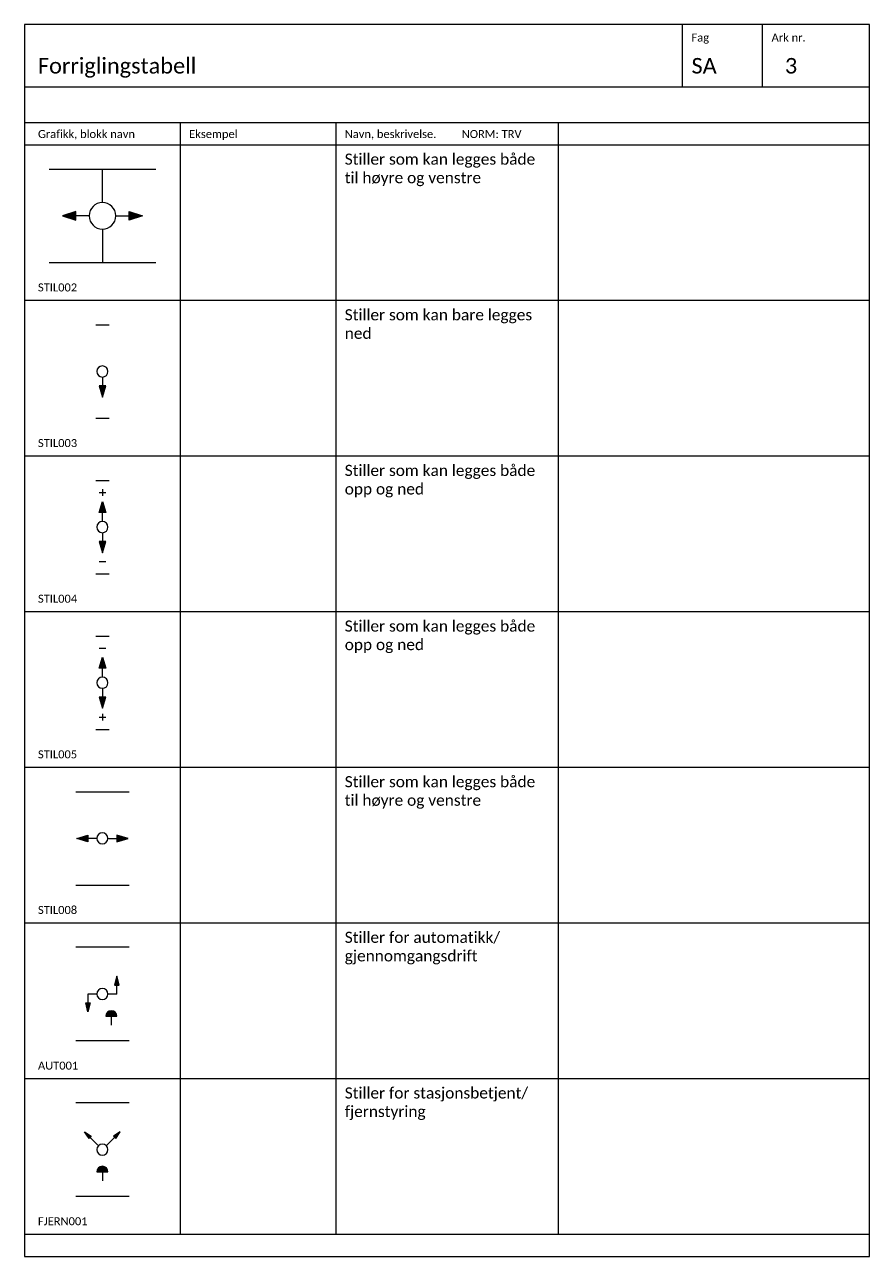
# Model space of a CAD drawing. Extents: x 0 to 610, y 0 to 277.
# Drawn here: x 420 to 610, y 0 to 277 of the extents above; entities that cross this region are included whole.
import ezdxf
from ezdxf.enums import TextEntityAlignment as Align

# ---------------------------------------------------------------- set-up
doc = ezdxf.new("R2010")
doc.units = 0
doc.layers.get('0').update_dxf_attribs({"color": 2})
for name, color, linetype in [('KOMP-TEKST25', 2, 'Continuous'), ('RAMME', 5, 'Continuous'), ('RAMME SYMBOLER', 4, 'Continuous'), ('RAMME TEKST', 7, 'Continuous'), ('Sig-komponenter', 2, 'Continuous')]:
    doc.layers.add(name, color=color, linetype=linetype)
doc.styles.add('Calibri', font='calibri.ttf')
doc.styles.add('ISO25', font='ISO', dxfattribs={"height": 2.5})

# ---------------------------------------------------------------- blocks, each defined once
blk = doc.blocks.new('AUT001')
at = {"linetype": 'ByBlock', "lineweight": -2}
h = blk.add_hatch(color=0, dxfattribs=at)
h.dxf.hatch_style = 1
h.paths.add_polyline_path([(8.75, 12.5), (9.75, 12.5), (9.25, 14.5)])
h = blk.add_hatch(color=0, dxfattribs=at)
h.dxf.hatch_style = 1
h.paths.add_polyline_path([(2.25, 8.5), (3.25, 8.5), (2.75, 6.5)])
h = blk.add_hatch(color=0, dxfattribs=at)
h.dxf.hatch_style = 1
edge = h.paths.add_edge_path()
edge.add_line((6.75, 5.5), (9.25, 5.5))
edge.add_arc((8, 5.5), 1.25, 0, 180)
at = {"color": 0, "linetype": 'ByBlock', "lineweight": -2}
for p, q in [((12, 21), (0, 21)), ((9.25, 14.25), (9.25, 14)), ((9.25, 12.5), (9.25, 14)), ((9.25, 14), (9.25, 13.75)), ((9.25, 13.75), (9, 12.75)), ((9, 12.75), (9.5, 12.75)), ((9.5, 12.75), (9.25, 13.75)), ((9.25, 10.5), (9.25, 12.5)), ((2.75, 10.5), (2.75, 8.5)), ((4.75, 10.5), (2.75, 10.5)), ((2.75, 8.5), (2.75, 7.25)), ((9.25, 10.5), (7.25, 10.5)), ((2.5, 8.25), (3, 8.25)), ((2.75, 7.25), (2.5, 8.25)), ((3, 8.25), (2.75, 7.25)), ((2.75, 7.25), (2.75, 6.75)), ((9.25, 5.5), (8, 5.5)), ((8, 5.5), (8, 3.5)), ((12, 0), (0, 0))]:
    blk.add_line(p, q, dxfattribs=at)
for points in [[(8.75, 12.5), (9.75, 12.5), (9.25, 14.5)], [(2.25, 8.5), (3.25, 8.5), (2.75, 6.5)]]:
    blk.add_lwpolyline(points, close=True, dxfattribs=at)
blk.add_lwpolyline([(6.75, 5.5), (9.25, 5.5, 1)], format="xyb", close=True, dxfattribs=at)
for centre, radius, start, end in [((6, 10.5), 1.25, 0, 180), ((6, 10.5), 1.25, 180, 0), ((8, 5.5), 1, 0, 180), ((8, 5.5), 0.75, 0, 180), ((8, 5.5), 0.5, 0, 180), ((8, 5.5), 0.315, 0, 180)]:
    blk.add_arc(centre, radius, start, end, dxfattribs=at)
blk = doc.blocks.new('FJERN001')
at = {"linetype": 'ByBlock', "lineweight": -2}
h = blk.add_hatch(color=0, dxfattribs=at)
h.dxf.hatch_style = 1
h.paths.add_polyline_path([(2, 14.5), (3.5, 13.5), (3, 13)])
h = blk.add_hatch(color=0, dxfattribs=at)
h.dxf.hatch_style = 1
h.paths.add_polyline_path([(9, 13), (10, 14.5), (8.5, 13.5)])
h = blk.add_hatch(color=0, dxfattribs=at)
h.dxf.hatch_style = 1
edge = h.paths.add_edge_path()
edge.add_line((4.75, 5.5), (7.25, 5.5))
edge.add_arc((6, 5.5), 1.25, 0, 180)
at = {"color": 0, "linetype": 'ByBlock', "lineweight": -2}
for p, q in [((12, 21), (0, 21)), ((5, 11.5), (2, 14.5)), ((2.5, 14), (3, 13.25)), ((3.25, 13.5), (2.5, 14)), ((7, 11.5), (10, 14.5)), ((9.5, 14), (8.75, 13.5)), ((9, 13.25), (9.5, 14)), ((3, 13.25), (3.25, 13.25)), ((3.25, 13.25), (3.25, 13.5)), ((8.75, 13.5), (8.75, 13.25)), ((8.75, 13.25), (9, 13.25)), ((5, 5.75), (7, 5.75)), ((5.25, 6), (6.75, 6)), ((6, 5.5), (6, 3.5)), ((12, 0), (0, 0))]:
    blk.add_line(p, q, dxfattribs=at)
for points in [[(2, 14.5), (3.5, 13.5), (3, 13)], [(9, 13), (10, 14.5), (8.5, 13.5)]]:
    blk.add_lwpolyline(points, close=True, dxfattribs=at)
blk.add_lwpolyline([(4.75, 5.5), (7.25, 5.5, 1)], format="xyb", close=True, dxfattribs=at)
for centre, radius, start, end in [((6, 10.5), 1.25, 0, 180), ((6, 10.5), 1.25, 180, 0), ((6, 5.75), 1, 0, 180), ((6, 5.5), 0.9, 33.7, 146.3)]:
    blk.add_arc(centre, radius, start, end, dxfattribs=at)
blk = doc.blocks.new('STIL002')
at = {"linetype": 'ByBlock', "lineweight": -2}
h = blk.add_hatch(color=0, dxfattribs=at)
h.dxf.hatch_style = 1
h.paths.add_polyline_path([(6, 9.5), (6, 11.5), (3, 10.5)])
h = blk.add_hatch(color=0, dxfattribs=at)
h.dxf.hatch_style = 1
h.paths.add_polyline_path([(21, 10.5), (18, 9.5), (18, 11.5)])
at = {"color": 0, "linetype": 'ByBlock', "lineweight": -2}
for points in [[(0, 21), (24, 21)], [(12, 13.5), (12, 21)], [(3.5, 10.5), (5.75, 11.25)], [(3.5, 10.5), (5.75, 11.25)], [(5.75, 11.25), (5.75, 9.75)], [(20.25, 10.5), (18.25, 11.25)], [(18.25, 11.25), (18.25, 9.75)], [(5.75, 9.75), (3.5, 10.5)], [(5.75, 10.5), (3.5, 10.5)], [(5.5, 11), (4, 10.5)], [(5.5, 10), (4.25, 10.5)], [(4.75, 10.5), (5.5, 10.75)], [(5.5, 10.25), (4.75, 10.5)], [(5.5, 11), (5.5, 10)], [(7.5, 10.5), (6, 10.5)], [(9, 10.5), (7.5, 10.5)], [(15, 10.5), (18, 10.5)], [(20.25, 10.5), (18.25, 10.5)], [(18.25, 9.75), (20.25, 10.5)], [(18.5, 11), (18.5, 10)], [(19.75, 10.5), (18.5, 11)], [(18.5, 10.75), (19.25, 10.5)], [(18.5, 10), (19.75, 10.5)], [(19.25, 10.5), (18.5, 10.25)], [(12, 7.5), (12, 0)], [(0, 0), (12, 0)], [(12, 0), (24, 0)]]:
    blk.add_lwpolyline(points, dxfattribs=at)
for points in [[(6, 9.5), (6, 11.5), (3, 10.5)], [(21, 10.5), (18, 9.5), (18, 11.5)]]:
    blk.add_lwpolyline(points, close=True, dxfattribs=at)
blk.add_lwpolyline([(15, 10.5, 1), (9, 10.5, 1), (15, 10.5, 1)], format="xyb", dxfattribs=at)
at = {"layer": 'KOMP-TEKST25', "linetype": 'ByBlock', "lineweight": -2, "style": 'ISO25'}
blk.add_attdef('T1', text='', height=2.5, dxfattribs=at).set_placement((12, 10.5), align=Align.MIDDLE)
blk = doc.blocks.new('STIL003')
at = {"linetype": 'ByBlock', "lineweight": -2}
h = blk.add_hatch(color=0, dxfattribs=at)
h.dxf.hatch_style = 1
h.paths.add_polyline_path([(0, 4.75), (0.75, 7.25), (-0.75, 7.25)])
at = {"color": 0, "linetype": 'ByBlock', "lineweight": -2}
for points in [[(-1.5, 21), (1.5, 21)], [(0, 9.25), (0, 7.25)], [(-0.5, 7), (0.5, 7)], [(0, 5.25), (-0.5, 7)], [(-0.25, 6.75), (0.25, 6.75)], [(0, 5.75), (-0.25, 6.75)], [(-0.25, 6.75), (0, 6.75)], [(0.5, 7), (0, 5.25)], [(0.25, 6.75), (0, 5.75)], [(0, 6.75), (0, 6)], [(-1.5, 0), (1.5, 0)]]:
    blk.add_lwpolyline(points, dxfattribs=at)
blk.add_lwpolyline([(1.25, 10.5, 1), (-1.25, 10.5, 1), (1.25, 10.5, 1)], format="xyb", dxfattribs=at)
blk.add_lwpolyline([(0, 4.75), (0.75, 7.25), (-0.75, 7.25)], close=True, dxfattribs=at)
blk = doc.blocks.new('STIL004')
at = {"linetype": 'ByBlock', "lineweight": -2}
h = blk.add_hatch(color=0, dxfattribs=at)
h.dxf.hatch_style = 1
h.paths.add_polyline_path([(0, 16.25), (0.75, 13.75), (-0.75, 13.75)])
h = blk.add_hatch(color=0, dxfattribs=at)
h.dxf.hatch_style = 1
h.paths.add_polyline_path([(0, 4.75), (0.75, 7.25), (-0.75, 7.25)])
at = {"color": 0, "linetype": 'ByBlock', "lineweight": -2}
for points in [[(-1.5, 21), (1.5, 21)], [(-0.75, 18.25), (0.75, 18.25)], [(0, 19), (0, 17.5)], [(0, 15.75), (-0.5, 14)], [(-0.5, 14), (0.5, 14)], [(-0.25, 14.25), (0, 15.25)], [(-0.25, 14.25), (0.25, 14.25)], [(0.5, 14), (0, 15.75)], [(0, 15.25), (0.25, 14.25)], [(0, 15.25), (0, 14.25)], [(0, 11.75), (0, 13.75)], [(0, 9.25), (0, 7.25)], [(0, 5.25), (-0.5, 7)], [(-0.5, 7), (0.5, 7)], [(-0.25, 6.75), (0.25, 6.75)], [(0, 5.75), (-0.25, 6.75)], [(0.5, 7), (0, 5.25)], [(0.25, 6.75), (0, 5.75)], [(0, 6.75), (0, 6)], [(-1.5, 0), (1.5, 0)], [(-0.75, 2.75), (0.75, 2.75)]]:
    blk.add_lwpolyline(points, dxfattribs=at)
for points in [[(0, 16.25), (0.75, 13.75), (-0.75, 13.75)], [(0, 4.75), (0.75, 7.25), (-0.75, 7.25)]]:
    blk.add_lwpolyline(points, close=True, dxfattribs=at)
blk.add_lwpolyline([(1.25, 10.5, 1), (-1.25, 10.5, 1), (1.25, 10.5, 1)], format="xyb", dxfattribs=at)
blk = doc.blocks.new('STIL005')
at = {"linetype": 'ByBlock', "lineweight": -2}
h = blk.add_hatch(color=0, dxfattribs=at)
h.dxf.hatch_style = 1
h.paths.add_polyline_path([(0.75, 13.75), (-0.75, 13.75), (0, 16.25)])
h = blk.add_hatch(color=0, dxfattribs=at)
h.dxf.hatch_style = 1
h.paths.add_polyline_path([(-0.75, 7.25), (0, 4.75), (0.75, 7.25), (0, 7.25)])
at = {"color": 0, "linetype": 'ByBlock', "lineweight": -2}
for points in [[(-1.5, 21), (1.5, 21)], [(-0.75, 18.25), (0.75, 18.25)], [(0, 15.75), (-0.5, 14)], [(-0.5, 14), (0.5, 14)], [(-0.25, 14.25), (0, 15.25)], [(-0.25, 14.25), (0.25, 14.25)], [(0.5, 14), (0, 15.75)], [(0, 15.25), (0, 14.25)], [(0, 15.25), (0.25, 14.25)], [(0, 11.75), (0, 13.75)], [(0, 9.25), (0, 7.25)], [(0, 5.25), (-0.5, 7)], [(-0.5, 7), (0.5, 7)], [(0, 5.75), (-0.25, 6.75)], [(-0.25, 6.75), (0.25, 6.75)], [(0.5, 7), (0, 5.25)], [(0, 6.75), (0, 6)], [(0.25, 6.75), (0, 5.75)], [(0, 3.5), (0, 2)], [(-1.5, 0), (1.5, 0)], [(-0.75, 2.75), (0.75, 2.75)]]:
    blk.add_lwpolyline(points, dxfattribs=at)
for points in [[(0.75, 13.75), (-0.75, 13.75), (0, 16.25), (0.75, 13.75)], [(-0.75, 7.25), (0, 4.75), (0.75, 7.25), (0, 7.25)]]:
    blk.add_lwpolyline(points, close=True, dxfattribs=at)
blk.add_lwpolyline([(1.25, 10.5, 1), (-1.25, 10.5, 1), (1.25, 10.5, 1)], format="xyb", dxfattribs=at)
blk = doc.blocks.new('STIL008')
at = {"linetype": 'ByBlock', "lineweight": -2}
h = blk.add_hatch(color=0, dxfattribs=at)
h.dxf.hatch_style = 1
h.paths.add_polyline_path([(0.22, 10.5), (2.72, 11.25), (2.72, 9.75)])
h = blk.add_hatch(color=0, dxfattribs=at)
h.dxf.hatch_style = 1
h.paths.add_polyline_path([(9.25, 11.25), (9.25, 9.75), (11.75, 10.5)])
at = {"color": 0, "linetype": 'ByBlock'}
for points in [[(0, 21), (12, 21)], [(0, 0), (12, 0)]]:
    blk.add_lwpolyline(points, dxfattribs=at)
at = {"color": 0, "linetype": 'ByBlock', "lineweight": -2}
for points in [[(0.22, 10.5), (2.72, 11.25), (2.72, 9.75)], [(9.25, 11.25), (9.25, 9.75), (11.75, 10.5)]]:
    blk.add_lwpolyline(points, close=True, dxfattribs=at)
blk.add_lwpolyline([(7.24, 10.5, 1), (4.74, 10.5, 1), (7.24, 10.5, 1)], format="xyb", dxfattribs=at)
for points in [[(0.72, 10.5), (2.47, 11)], [(2.47, 10), (0.72, 10.5)], [(1.22, 10.5), (2.22, 10.75)], [(2.22, 10.25), (1.22, 10.5)], [(2.22, 10.5), (1.47, 10.5)], [(2.22, 10.75), (2.22, 10.25)], [(2.47, 11), (2.47, 10)], [(4.72, 10.5), (2.72, 10.5)], [(7.25, 10.5), (9.25, 10.5)], [(11.25, 10.5), (9.5, 11)], [(9.5, 11), (9.5, 10)], [(9.5, 10), (11.25, 10.5)], [(10.75, 10.5), (9.75, 10.75)], [(9.75, 10.75), (9.75, 10.25)], [(9.75, 10.25), (10.75, 10.5)], [(9.75, 10.5), (10.25, 10.5)]]:
    blk.add_lwpolyline(points, dxfattribs=at)

msp = doc.modelspace()

# ---------------------------------------------------------------- linework, layer by layer
at = {"layer": 'RAMME'}
msp.add_lwpolyline([(610, 277), (420, 277), (420, 0), (610, 0)], close=True, dxfattribs=at)
msp.add_lwpolyline([(420, 263), (610, 263)], dxfattribs=at)
at = {"layer": 'RAMME SYMBOLER'}
for p, q in [((568, 263), (568, 277)), ((586, 263), (586, 277)), ((420, 255), (610, 255)), ((455, 255), (455, 5)), ((490, 255), (490, 5)), ((540, 255), (540, 5)), ((420, 250), (610, 250)), ((420, 215), (610, 215)), ((420, 180), (610, 180)), ((420, 145), (610, 145)), ((420, 110), (610, 110)), ((420, 75), (610, 75)), ((420, 40), (610, 40)), ((420, 5), (610, 5))]:
    msp.add_line(p, q, dxfattribs=at)

# ---------------------------------------------------------------- block references
at = {"layer": 'Sig-komponenter'}
for name, p in [('STIL002', (425.5, 223.5)), ('STIL003', (437.5, 188.5)), ('STIL004', (437.5, 153.5)), ('STIL005', (437.5, 118.5)), ('STIL008', (431.5, 83.5)), ('AUT001', (431.5, 48.5)), ('FJERN001', (431.5, 13.5))]:
    msp.add_blockref(name, p, dxfattribs=at)

# ---------------------------------------------------------------- texts
at = {"layer": 'RAMME TEKST', "linetype": 'ByBlock', "style": 'Calibri'}
for s, height, p in [('Fag', 1.8, (570, 273.2)), ('Ark nr.', 1.8, (588, 273.2)), ('Forriglingstabell', 3.5, (423, 266)), ('SA', 3.5, (570, 266)), ('3', 3.5, (591, 266)), ('Grafikk, blokk navn', 1.8, (423, 251.5)), ('Eksempel', 1.8, (457, 251.5)), ('Navn, beskrivelse.         NORM: TRV', 1.8, (492, 251.5)), ('STIL002', 1.8, (423, 217)), ('STIL003', 1.8, (423, 182)), ('STIL004', 1.8, (423, 147)), ('STIL005', 1.8, (423, 112)), ('STIL008', 1.8, (423, 77)), ('AUT001', 1.8, (423, 42)), ('FJERN001', 1.8, (423, 7))]:
    msp.add_text(s, height=height, dxfattribs=at).set_placement(p)
at = {"layer": 'RAMME TEKST', "linetype": 'ByBlock', "char_height": 2.5, "width": 46, "attachment_point": 1, "style": 'Calibri'}
for s, insert in [('Stiller som kan legges både til høyre og venstre', (492, 248)), ('Stiller som kan bare legges ned', (492, 213)), ('Stiller som kan legges både opp og ned', (492, 178)), ('Stiller som kan legges både opp og ned', (492, 143)), ('Stiller som kan legges både til høyre og venstre', (492, 108)), ('Stiller for automatikk/\\Pgjennomgangsdrift', (492, 73)), ('Stiller for stasjonsbetjent/ fjernstyring', (492, 38))]:
    msp.add_mtext(s, dxfattribs=dict(at, insert=insert))

doc.saveas('drawing.dxf')
